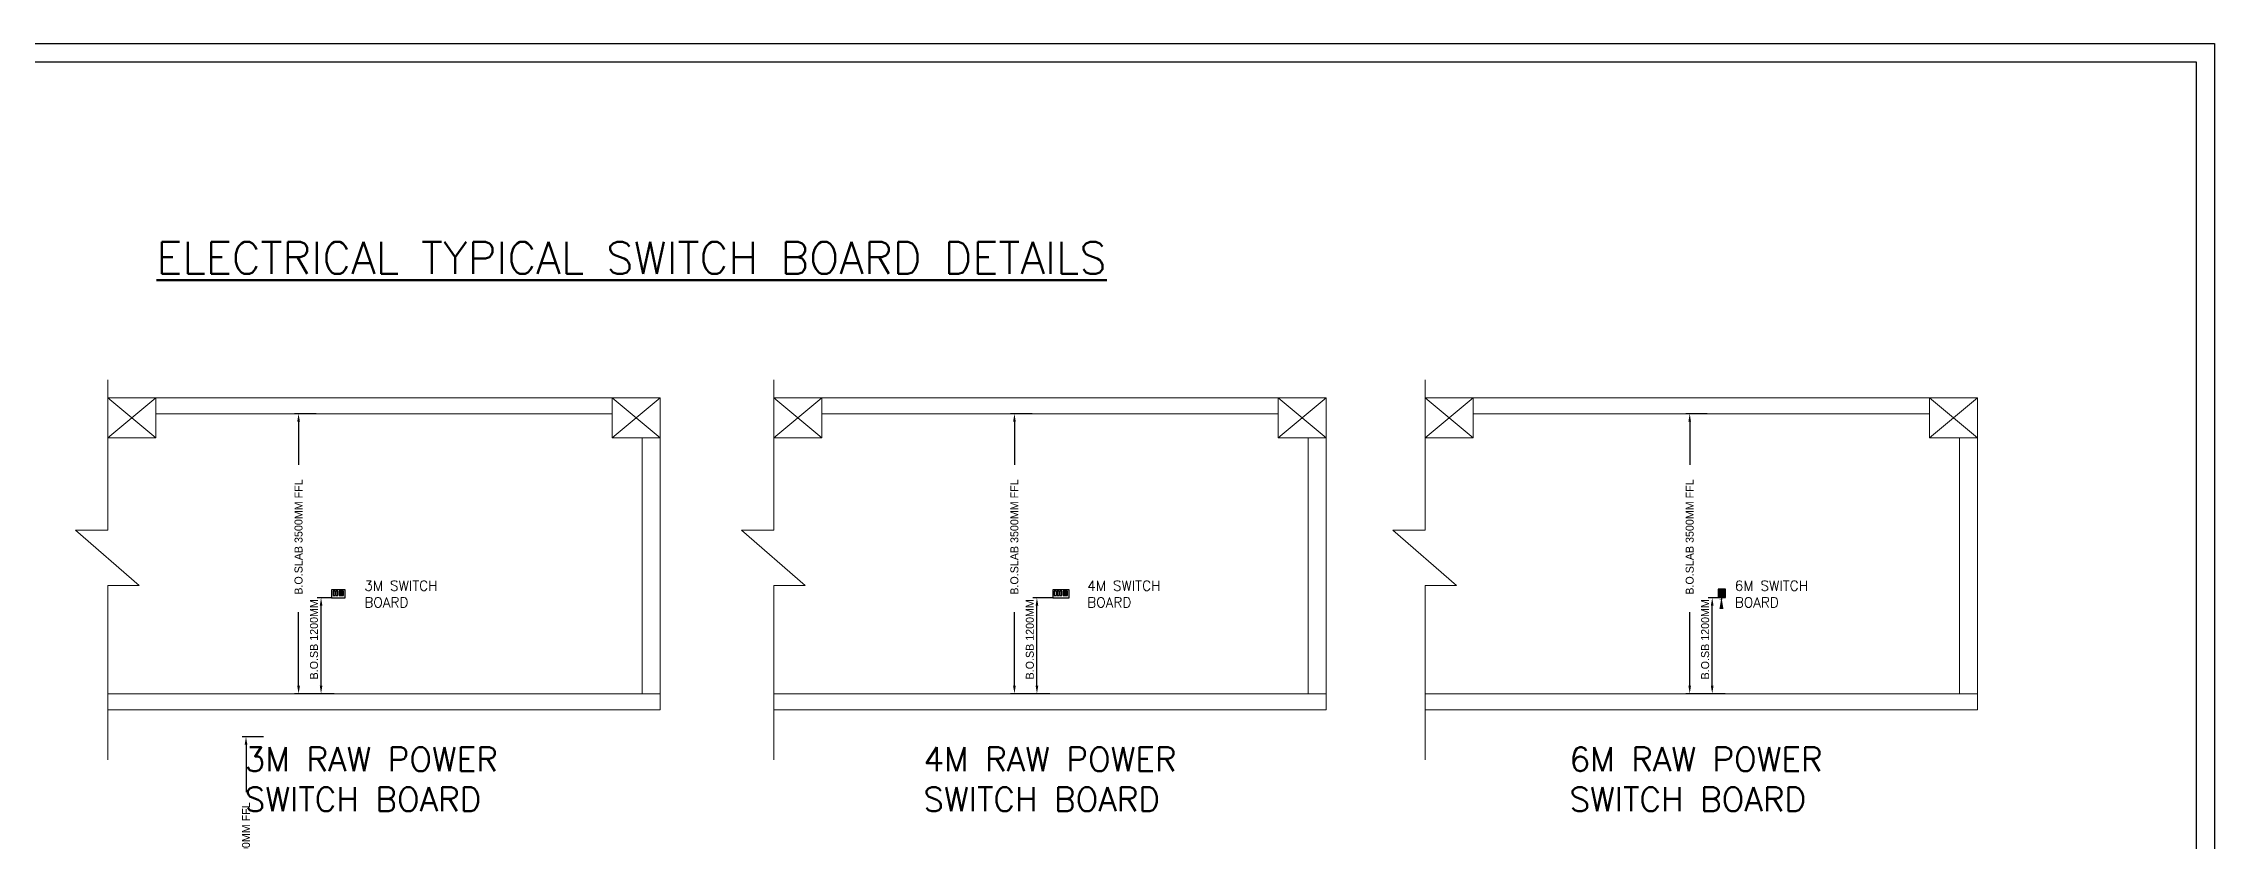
# Model space of a CAD drawing. Header units: millimetres. Extents: x 1319230 to 2124380, y -346496 to -91575.
# Drawn here: x 1472143 to 1499282, y -247840 to -237873 of the extents above; entities that cross this region are included whole.
import ezdxf

# ---------------------------------------------------------------- set-up
doc = ezdxf.new("R2010")
doc.units = ezdxf.units.MM
doc.header["$LTSCALE"] = 600
doc.header["$MEASUREMENT"] = 0
doc.header["$PDMODE"] = 35
doc.layers.add('DIM', color=7, linetype='Continuous', lineweight=0)
doc.layers.add('MEP_HVAC_RA_DUCT', color=1, linetype='Continuous', lineweight=9)
for name, color, linetype in [('ELE-3M RAW P.SB', 40, 'Continuous'), ('ELE-4M RAW P.SB', 7, 'Continuous'), ('ELE-SB 1(16M)', 1, 'Continuous'), ('TEXT', 6, 'Continuous')]:
    doc.layers.add(name, color=color, linetype=linetype)
doc.styles.add('ARIAL', font='arial.ttf')
doc.styles.add('Century', font='GOTHIC.TTF')
doc.styles.get("Standard").update_dxf_attribs({"font": 'stylu.ttf'})
doc.dimstyles.new('AR-BRICK WORK', dxfattribs={"dimscale": 100, "dimtxt": 1, "dimasz": 1, "dimexe": 0.5, "dimexo": 0, "dimgap": 0.25, "dimtad": 0, "dimdec": 0, "dimzin": 1, "dimdsep": 46, "dimtxsty": 'Century', "dimblk": 'OBLIQUE', "dimcen": 0, "dimdle": 1, "dimclrd": 8, "dimclre": 8, "dimclrt": 4, "dimadec": 0, "dimazin": 0, "dimtfac": 1, "dimtdec": 0, "dimtofl": 0, "dimtmove": 1, "dimatfit": 3, "dimldrblk": 'ARCHTICK', "dimfxl": 1, "dimtolj": 1, "dimtzin": 1, "dimarcsym": 2})
doc.dimstyles.get("Standard").update_dxf_attribs({"dimscale": 1.5, "dimtxt": 150, "dimasz": 150, "dimexe": 100, "dimexo": 100, "dimgap": 0.25, "dimtad": 0, "dimdec": 0, "dimzin": 0, "dimdsep": 46, "dimtxsty": 'ARIAL', "dimcen": 0.09, "dimdle": 100, "dimclrd": 7, "dimclre": 7, "dimclrt": 7, "dimadec": 0, "dimazin": 0, "dimtfac": 1, "dimtdec": 0, "dimtofl": 0, "dimtmove": 0, "dimatfit": 3, "dimfxl": 1, "dimtolj": 1, "dimtzin": 0, "dimarcsym": 0})

# ---------------------------------------------------------------- blocks, each defined once
blk = doc.blocks.new('3M')
at = {"layer": 'ELE-3M RAW P.SB', "color": 40, "ltscale": 10}
for p, q in [((-58, 50), (-51, 54)), ((-50, 53), (-55, 47)), ((-50, 56), (-53, 63)), ((-49, 64), (-49, 56)), ((-41, 49), (-48, 54)), ((-47, 55), (-40, 53))]:
    blk.add_line(p, q, dxfattribs=at)
for points in [[(-172, 0), (0, 0), (0, 100), (-172, 100)], [(-152, 28), (-126, 28), (-126, 80), (-152, 80)], [(-118, 28), (-91, 28), (-91, 80), (-118, 80)], [(-78, 27), (-20, 27), (-20, 80), (-78, 80)]]:
    blk.add_lwpolyline(points, close=True, dxfattribs=at)
for radius in [19.1, 1.78]:
    blk.add_circle((-49, 55), radius, dxfattribs=at)
blk = doc.blocks.new('4M')
at = {"layer": 'ELE-4M RAW P.SB', "color": 40, "ltscale": 10}
for p, q in [((-58, 50), (-51, 54)), ((-50, 53), (-55, 47)), ((-50, 56), (-53, 63)), ((-49, 64), (-49, 56)), ((-41, 49), (-48, 54)), ((-47, 55), (-40, 53))]:
    blk.add_line(p, q, dxfattribs=at)
for points in [[(-207, 0), (0, 0), (0, 100), (-207, 100)], [(-187, 28), (-161, 28), (-161, 80), (-187, 80)], [(-152, 28), (-126, 28), (-126, 80), (-152, 80)], [(-118, 28), (-91, 28), (-91, 80), (-118, 80)], [(-78, 27), (-20, 27), (-20, 80), (-78, 80)]]:
    blk.add_lwpolyline(points, close=True, dxfattribs=at)
for radius in [19.1, 1.78]:
    blk.add_circle((-49, 55), radius, dxfattribs=at)
blk = doc.blocks.new('*D85')
at = {"layer": 'Defpoints', "color": 0, "transparency": 16777216}
for p in [(1475613, -244803), (1475743, -244803), (1475775, -246003)]:
    blk.add_point(p, dxfattribs=at)
at = {"layer": 'DIM', "color": 8, "lineweight": -2, "ltscale": 10, "transparency": 16777216}
for p, q in [((1475743, -244803), (1475563, -244803)), ((1475613, -245903), (1475613, -244903)), ((1475775, -246003), (1475563, -246003))]:
    blk.add_line(p, q, dxfattribs=at)
at = {"layer": 'DIM', "color": 8, "transparency": 16777216}
for points in [[(1475630, -244903), (1475597, -244903), (1475613, -244803)], [(1475597, -245903), (1475630, -245903), (1475613, -246003)]]:
    blk.add_solid(points, dxfattribs=at)
at = {"layer": 'DIM', "color": 7, "lineweight": 50, "transparency": 16777216, "insert": (1475525, -245323), "char_height": 100, "attachment_point": 5, "rotation": 90}
blk.add_mtext('\\A1;\\A1;B.O.SB 1200MM', dxfattribs=at)
blk = doc.blocks.new('_ArchTick')
at = {"color": 0, "linetype": 'ByBlock', "const_width": 0.15}
blk.add_lwpolyline([(-0.5, -0.5), (0.5, 0.5)], dxfattribs=at)
blk = doc.blocks.new('*D86')
at = {"layer": 'Defpoints', "color": 0, "transparency": 16777216}
for p in [(1475332, -242503), (1475552, -242503), (1475705, -246003)]:
    blk.add_point(p, dxfattribs=at)
at = {"layer": 'DIM', "color": 8, "lineweight": -2, "ltscale": 10, "transparency": 16777216}
for p, q in [((1475552, -242503), (1475282, -242503)), ((1475332, -242603), (1475332, -243143)), ((1475332, -245903), (1475332, -244984)), ((1475705, -246003), (1475282, -246003))]:
    blk.add_line(p, q, dxfattribs=at)
at = {"layer": 'DIM', "color": 8, "transparency": 16777216}
for points in [[(1475349, -242603), (1475315, -242603), (1475332, -242503)], [(1475315, -245903), (1475349, -245903), (1475332, -246003)]]:
    blk.add_solid(points, dxfattribs=at)
at = {"layer": 'DIM', "color": 7, "lineweight": 50, "transparency": 16777216, "insert": (1475332, -244063), "char_height": 100, "attachment_point": 5, "rotation": 90}
blk.add_mtext('\\A1;\\A1; B.O.SLAB 3500MM FFL', dxfattribs=at)
blk = doc.blocks.new('*D87')
at = {"layer": 'Defpoints', "color": 0, "transparency": 16777216}
for p in [(1484561, -244803), (1484758, -244803), (1484723, -246003)]:
    blk.add_point(p, dxfattribs=at)
at = {"layer": 'DIM', "color": 8, "lineweight": -2, "ltscale": 10, "transparency": 16777216}
for p, q in [((1484758, -244803), (1484511, -244803)), ((1484561, -245903), (1484561, -244903)), ((1484723, -246003), (1484511, -246003))]:
    blk.add_line(p, q, dxfattribs=at)
at = {"layer": 'DIM', "color": 8, "transparency": 16777216}
for points in [[(1484578, -244903), (1484545, -244903), (1484561, -244803)], [(1484545, -245903), (1484578, -245903), (1484561, -246003)]]:
    blk.add_solid(points, dxfattribs=at)
at = {"layer": 'DIM', "color": 7, "lineweight": 50, "transparency": 16777216, "insert": (1484473, -245323), "char_height": 100, "attachment_point": 5, "rotation": 90}
blk.add_mtext('\\A1;\\A1;B.O.SB 1200MM', dxfattribs=at)
blk = doc.blocks.new('*D88')
at = {"layer": 'Defpoints', "color": 0, "transparency": 16777216}
for p in [(1484280, -242503), (1484500, -242503), (1484653, -246003)]:
    blk.add_point(p, dxfattribs=at)
at = {"layer": 'DIM', "color": 8, "lineweight": -2, "ltscale": 10, "transparency": 16777216}
for p, q in [((1484500, -242503), (1484230, -242503)), ((1484280, -242603), (1484280, -243143)), ((1484280, -245903), (1484280, -244984)), ((1484653, -246003), (1484230, -246003))]:
    blk.add_line(p, q, dxfattribs=at)
at = {"layer": 'DIM', "color": 8, "transparency": 16777216}
for points in [[(1484297, -242603), (1484263, -242603), (1484280, -242503)], [(1484263, -245903), (1484297, -245903), (1484280, -246003)]]:
    blk.add_solid(points, dxfattribs=at)
at = {"layer": 'DIM', "color": 7, "lineweight": 50, "transparency": 16777216, "insert": (1484280, -244063), "char_height": 100, "attachment_point": 5, "rotation": 90}
blk.add_mtext('\\A1;\\A1; B.O.SLAB 3500MM FFL', dxfattribs=at)
blk = doc.blocks.new('*D89')
at = {"layer": 'Defpoints', "color": 0, "transparency": 16777216}
for p in [(1493002, -244803), (1493094, -244803), (1493164, -246003)]:
    blk.add_point(p, dxfattribs=at)
at = {"layer": 'DIM', "color": 8, "lineweight": -2, "ltscale": 10, "transparency": 16777216}
for p, q in [((1493094, -244803), (1492952, -244803)), ((1493002, -245903), (1493002, -244903)), ((1493164, -246003), (1492952, -246003))]:
    blk.add_line(p, q, dxfattribs=at)
at = {"layer": 'DIM', "color": 8, "transparency": 16777216}
for points in [[(1493019, -244903), (1492985, -244903), (1493002, -244803)], [(1492985, -245903), (1493019, -245903), (1493002, -246003)]]:
    blk.add_solid(points, dxfattribs=at)
at = {"layer": 'DIM', "color": 7, "lineweight": 50, "transparency": 16777216, "insert": (1492914, -245323), "char_height": 100, "attachment_point": 5, "rotation": 90}
blk.add_mtext('\\A1;\\A1;B.O.SB 1200MM', dxfattribs=at)
blk = doc.blocks.new('*D90')
at = {"layer": 'Defpoints', "color": 0, "transparency": 16777216}
for p in [(1492721, -242503), (1492940, -242503), (1493094, -246003)]:
    blk.add_point(p, dxfattribs=at)
at = {"layer": 'DIM', "color": 8, "lineweight": -2, "ltscale": 10, "transparency": 16777216}
for p, q in [((1492940, -242503), (1492671, -242503)), ((1492721, -242603), (1492721, -243143)), ((1492721, -245903), (1492721, -244984)), ((1493094, -246003), (1492671, -246003))]:
    blk.add_line(p, q, dxfattribs=at)
at = {"layer": 'DIM', "color": 8, "transparency": 16777216}
for points in [[(1492737, -242603), (1492704, -242603), (1492721, -242503)], [(1492704, -245903), (1492737, -245903), (1492721, -246003)]]:
    blk.add_solid(points, dxfattribs=at)
at = {"layer": 'DIM', "color": 7, "lineweight": 50, "transparency": 16777216, "insert": (1492721, -244063), "char_height": 100, "attachment_point": 5, "rotation": 90}
blk.add_mtext('\\A1;\\A1; B.O.SLAB 3500MM FFL', dxfattribs=at)
blk = doc.blocks.new('*D269')
at = {"layer": 'Defpoints', "color": 0, "ltscale": 10, "transparency": 16777216}
for p in [(1474675, -246541), (1474895, -246541), (1475049, -250041)]:
    blk.add_point(p, dxfattribs=at)
at = {"layer": 'DIM', "color": 8, "lineweight": -2, "ltscale": 10, "transparency": 16777216}
for p, q in [((1474895, -246541), (1474625, -246541)), ((1474675, -246641), (1474675, -247236)), ((1474675, -249941), (1474675, -248966)), ((1475049, -250041), (1474625, -250041))]:
    blk.add_line(p, q, dxfattribs=at)
at = {"layer": 'DIM', "color": 8, "ltscale": 10, "transparency": 16777216}
for points in [[(1474658, -246641), (1474692, -246641), (1474675, -246541)], [(1474658, -249941), (1474692, -249941), (1474675, -250041)]]:
    blk.add_solid(points, dxfattribs=at)
at = {"layer": 'DIM', "color": 7, "lineweight": 50, "ltscale": 10, "transparency": 16777216, "insert": (1474675, -248101), "char_height": 100, "attachment_point": 5, "rotation": 90}
blk.add_mtext('\\A1;\\A1; B.O.SLAB 3500MM FFL', dxfattribs=at)

msp = doc.modelspace()

# ---------------------------------------------------------------- linework, layer by layer
for points in [[(1499281.5, -237873.4), (1499281.5, -266961.7), (1461584.9, -266961.7), (1461584.9, -237873.4)], [(1499049.7, -238105.2), (1499049.7, -266729.9), (1461816.7, -266729.9), (1461816.7, -238105.2)]]:
    msp.add_lwpolyline(points, close=True)
at = {"layer": 'ELE-SB 1(16M)', "color": 40, "ltscale": 10}
for p, q in [((1493093, -244731.1), (1493095.2, -244729.9)), ((1493095.4, -244730.2), (1493093.8, -244732)), ((1493095.4, -244729.1), (1493094.6, -244726.8)), ((1493095.8, -244726.6), (1493095.7, -244729.1)), ((1493098.3, -244731.3), (1493096.2, -244730)), ((1493096.3, -244729.6), (1493098.7, -244730.1)), ((1493102, -244773.9), (1493099.8, -244773.9)), ((1493102, -244778), (1493099.8, -244778)), ((1493102, -244772.7), (1493102, -244773.9)), ((1493102, -244772.7), (1493103.3, -244772.7)), ((1493103.3, -244772.7), (1493102, -244772.7)), ((1493102, -244779.2), (1493102, -244778)), ((1493103.3, -244779.2), (1493102, -244779.2)), ((1493103.3, -244772.7), (1493103.3, -244779.2)), ((1493112.4, -244772.7), (1493112.4, -244779.2)), ((1493112.4, -244772.7), (1493113.8, -244772.7)), ((1493113.8, -244772.7), (1493112.4, -244772.7)), ((1493112.4, -244779.2), (1493113.8, -244779.2)), ((1493113.8, -244772.7), (1493113.8, -244773.9)), ((1493113.8, -244773.9), (1493116, -244773.9)), ((1493113.8, -244779.2), (1493113.8, -244778)), ((1493113.8, -244778), (1493116, -244778))]:
    msp.add_line(p, q, dxfattribs=at)
for points in [[(1493074.9, -244801.2), (1493167, -244801.2), (1493167, -244696.2), (1493074.9, -244696.2)], [(1493086.5, -244746.9), (1493105, -244746.9), (1493105, -244709.9), (1493086.5, -244709.9)], [(1493129.4, -244756.2), (1493086.5, -244756.2), (1493086.5, -244793.2), (1493129.4, -244793.2)], [(1493110.9, -244746.9), (1493129.4, -244746.9), (1493129.4, -244709.9), (1493110.9, -244709.9)], [(1493135.2, -244746.9), (1493153.7, -244746.9), (1493153.7, -244709.9), (1493135.2, -244709.9)], [(1493135.2, -244793.2), (1493153.7, -244793.2), (1493153.7, -244756.2), (1493135.2, -244756.2)]]:
    msp.add_lwpolyline(points, close=True, dxfattribs=at)
for centre, radius in [((1493095.7, -244729.7), 6.1), ((1493097.2, -244786.6), 3.61), ((1493095.7, -244729.7), 0.566), ((1493108.3, -244764.2), 4.51), ((1493118.2, -244786.6), 3.61)]:
    msp.add_circle(centre, radius, dxfattribs=at)
at = {"layer": 'MEP_HVAC_RA_DUCT', "color": 8, "linetype": 'ByBlock'}
for p, q in [((1472947.6, -242078.7), (1472947.6, -243956.7)), ((1481270.9, -242078.7), (1481270.9, -243956.7)), ((1489413.8, -242078.7), (1489413.8, -243956.7)), ((1472947.6, -242303.2), (1473547.6, -242803.2)), ((1472947.6, -242803.2), (1473547.6, -242303.2)), ((1479252.6, -242303.2), (1479852.6, -242803.2)), ((1479252.6, -242803.2), (1479852.6, -242303.2)), ((1481270.9, -242303.2), (1481870.9, -242803.2)), ((1481270.9, -242803.2), (1481870.9, -242303.2)), ((1487575.9, -242303.2), (1488175.9, -242803.2)), ((1487575.9, -242803.2), (1488175.9, -242303.2)), ((1489413.8, -242303.2), (1490013.8, -242803.2)), ((1489413.8, -242803.2), (1490013.8, -242303.2)), ((1495718.8, -242303.2), (1496318.8, -242803.2)), ((1495718.8, -242803.2), (1496318.8, -242303.2)), ((1479627.6, -242803.2), (1479627.6, -246003.2)), ((1479852.6, -242803.2), (1479852.6, -246203.2)), ((1487950.9, -242803.2), (1487950.9, -246003.2)), ((1488175.9, -242803.2), (1488175.9, -246203.2)), ((1496093.8, -242803.2), (1496093.8, -246003.2)), ((1496318.8, -242803.2), (1496318.8, -246203.2)), ((1472947.6, -243956.7), (1472545.5, -243956.7)), ((1472545.5, -243956.7), (1473341.1, -244651.6)), ((1481270.9, -243956.7), (1480868.8, -243956.7)), ((1480868.8, -243956.7), (1481664.4, -244651.6)), ((1489413.8, -243956.7), (1489011.7, -243956.7)), ((1489011.7, -243956.7), (1489807.3, -244651.6)), ((1473341.1, -244651.6), (1472947.6, -244651.6)), ((1472947.6, -244651.6), (1472947.6, -246831.8)), ((1481664.4, -244651.6), (1481270.9, -244651.6)), ((1481270.9, -244651.6), (1481270.9, -246831.8)), ((1489807.3, -244651.6), (1489413.8, -244651.6)), ((1489413.8, -244651.6), (1489413.8, -246831.8))]:
    msp.add_line(p, q, dxfattribs=at)
for points in [[(1472947.6, -242303.2), (1472947.6, -242803.2), (1473547.6, -242803.2), (1473547.6, -242303.2), (1472947.6, -242303.2)], [(1479482.6, -242303.2), (1473547.6, -242303.2)], [(1479252.6, -242303.2), (1479252.6, -242803.2), (1479852.6, -242803.2), (1479852.6, -242303.2), (1479252.6, -242303.2)], [(1481270.9, -242303.2), (1481270.9, -242803.2), (1481870.9, -242803.2), (1481870.9, -242303.2), (1481270.9, -242303.2)], [(1487805.9, -242303.2), (1481870.9, -242303.2)], [(1487575.9, -242303.2), (1487575.9, -242803.2), (1488175.9, -242803.2), (1488175.9, -242303.2), (1487575.9, -242303.2)], [(1489413.8, -242303.2), (1489413.8, -242803.2), (1490013.8, -242803.2), (1490013.8, -242303.2), (1489413.8, -242303.2)], [(1495948.8, -242303.2), (1490013.8, -242303.2)], [(1495718.8, -242303.2), (1495718.8, -242803.2), (1496318.8, -242803.2), (1496318.8, -242303.2), (1495718.8, -242303.2)], [(1479252.6, -242503.2), (1473547.6, -242503.2)], [(1487575.9, -242503.2), (1481870.9, -242503.2)], [(1495718.8, -242503.2), (1490013.8, -242503.2)], [(1479852.6, -246003.2), (1472947.6, -246003.2)], [(1488175.9, -246003.2), (1481270.9, -246003.2)], [(1496318.8, -246003.2), (1489413.8, -246003.2)], [(1479852.6, -246203.2), (1472947.6, -246203.2)], [(1488175.9, -246203.2), (1481270.9, -246203.2)], [(1496318.8, -246203.2), (1489413.8, -246203.2)]]:
    msp.add_lwpolyline(points, dxfattribs=at)

# ---------------------------------------------------------------- block references
at = {"layer": 'ELE-3M RAW P.SB', "ltscale": 10}
msp.add_blockref('3M', (1475915.3, -244803.2), dxfattribs=at)
at = {"layer": 'ELE-4M RAW P.SB', "ltscale": 10}
msp.add_blockref('4M', (1484965.2, -244803.2), dxfattribs=at)

# ---------------------------------------------------------------- texts
at = {"layer": 'DIM', "lineweight": 50, "ltscale": 10, "char_height": 125, "width": 1230.661, "attachment_point": 1}
for s, insert in [('{\\Fromans.shx|c228;\\C0;3M SWITCH BOARD}', (1476153.4, -244590.5)), ('{\\Fromans.shx|c228;\\C0;4M SWITCH BOARD}', (1485189.7, -244590.5)), ('{\\Fromans.shx|c228;\\C0;6M SWITCH BOARD\\P}', (1493284.1, -244590.5))]:
    msp.add_mtext(s, dxfattribs=dict(at, insert=insert))
at = {"layer": 'ELE-SB 1(16M)', "color": 40, "ltscale": 10, "insert": (1493112, -244821.1), "char_height": 9.67, "width": 41.093, "attachment_point": 3}
msp.add_mtext('6A', dxfattribs=at)
at = {"layer": 'TEXT', "lineweight": 50, "ltscale": 10, "attachment_point": 1}
for s, insert, char_height, width in [('{\\L\\Fromans.shx|c228;\\C0;ELECTRICAL TYPICAL SWITCH BOARD DETAILS}', (1473554, -240354.8), 400, 13947.149), ('{\\Fromans.shx|c228;\\C0;3M RAW POWER SWITCH BOARD}', (1474660.2, -246673.4), 300, 4707.325), ('{\\Fromans.shx|c228;\\C0;4M RAW POWER SWITCH BOARD}', (1483143.4, -246673.4), 300, 4707.325), ('{\\Fromans.shx|c228;\\C0;6M RAW POWER SWITCH BOARD\\P}', (1491218.8, -246673.4), 300, 4707.325)]:
    msp.add_mtext(s, dxfattribs=dict(at, insert=insert, char_height=char_height, width=width))

# ---------------------------------------------------------------- dimensions: what is measured, and where the dimension line sits
at = {"layer": 'DIM', "lineweight": 50, "ltscale": 10}
for base, p1, p2, text, picture, middle in [((1475332, -242503.2), (1475705.5, -246003.2), (1475551.9, -242503.2), '\\A1; B.O.SLAB <>MM FFL', '*D86', (1475332, -244063.4)), ((1484280, -242503.2), (1484653.4, -246003.2), (1484499.9, -242503.2), '\\A1; B.O.SLAB <>MM FFL', '*D88', (1484280, -244063.4)), ((1492720.5, -242503.2), (1493094, -246003.2), (1492940.4, -242503.2), '\\A1; B.O.SLAB <>MM FFL', '*D90', (1492720.5, -244063.4)), ((1475613.4, -244803.2), (1475775.4, -246003.2), (1475743, -244803.2), '\\A1;B.O.SB <>MM', '*D85', (1475525.1, -245323.4)), ((1484561.3, -244803.2), (1484723.4, -246003.2), (1484758.2, -244803.2), '\\A1;B.O.SB <>MM', '*D87', (1484473, -245323.4)), ((1493001.9, -244803.2), (1493163.9, -246003.2), (1493094.1, -244803.2), '\\A1;B.O.SB <>MM', '*D89', (1492913.6, -245323.4)), ((1474675.1, -246540.8), (1475048.5, -250040.8), (1474895, -246540.8), '\\A1; B.O.SLAB <>MM FFL', '*D269', (1474675.1, -248100.9))]:
    dim = msp.add_linear_dim(base=base, p1=p1, p2=p2, angle=90, text=text, dimstyle='AR-BRICK WORK', override={"dimtxsty": 'Standard', "dimclrt": 7, "dimldrblk": 'ArchTick'}, dxfattribs=at)
    dim.commit()
    dim.dimension.update_dxf_attribs({"geometry": picture, "text_midpoint": middle, "dimtype": 160})

# ---------------------------------------------------------------- leaders
at = {"layer": 'ELE-SB 1(16M)', "color": 40, "ltscale": 10}
msp.add_leader([(1493117.4, -244793.2), (1493117.4, -244825.2), (1493116.1, -244825.2)], dimstyle='Standard', override={"dimscale": 1, "dimgap": 1}, dxfattribs=at)

doc.saveas('drawing.dxf')
